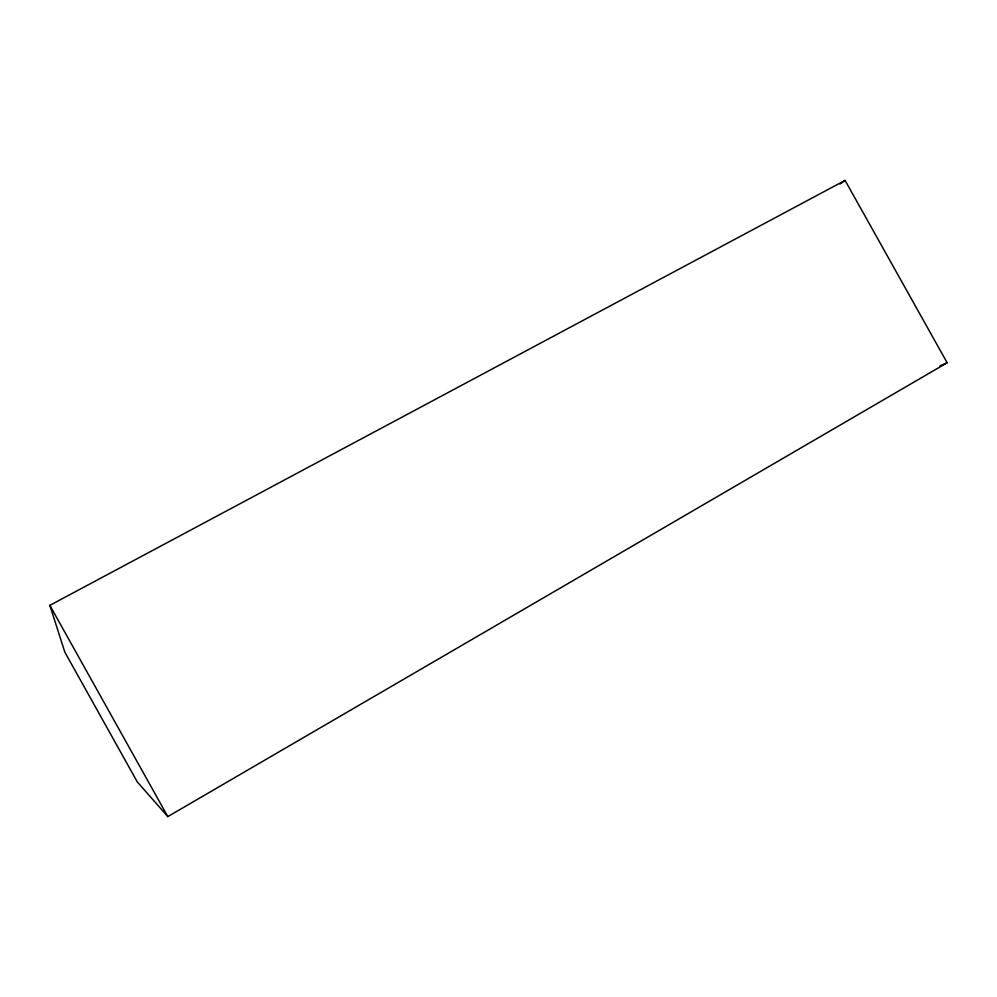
<?xml version="1.0" encoding="UTF-8"?>
<svg xmlns="http://www.w3.org/2000/svg" width="997" height="997" viewBox="0 0 997 997"><rect width="100%" height="100%" fill="white"/><g stroke="black" fill="none" stroke-linecap="round" stroke-linejoin="round"><path stroke-width="1.5" d="M840.035 184.034L845.082 180.395L947.15 362.771L167.808 816.605L137.287 781.91L64.83 652.138L49.85 605.353L845.082 180.395M939.997 365.799L947.15 362.771M49.85 605.353L167.808 816.605"/></g></svg>
